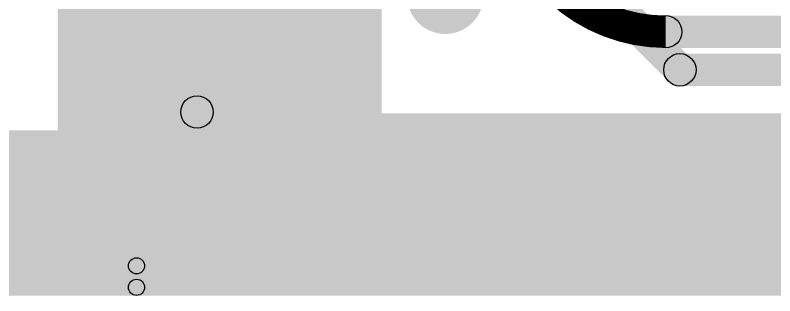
# Model space of a CAD drawing. Header units: millimetres. Extents: x 0 to 210, y 0 to 213.
# Drawn here: x 1.4473 to 1.6821, y -0.1094 to -0.0227 of the extents above; entities that cross this region are included whole.
import ezdxf

# ---------------------------------------------------------------- set-up
doc = ezdxf.new("R2010")
doc.units = ezdxf.units.MM
doc.header["$MEASUREMENT"] = 0
for name, color, linetype in [('BottomLayer', 5, 'Continuous'), ('BottomSolder', 6, 'Continuous'), ('PadHoleLayer', 156, 'Continuous'), ('TopLayer', 1, 'Continuous'), ('TopOverlay', 2, 'Continuous'), ('TopSolder', 216, 'Continuous')]:
    doc.layers.add(name, color=color, linetype=linetype)

# ---------------------------------------------------------------- blocks, each defined once
blk = doc.blocks.new('2305018_2_69')
at = {"layer": 'BottomLayer'}
h = blk.add_hatch(color=5, dxfattribs=at)
edge = h.paths.add_edge_path()
edge.add_arc((-0.1752, -0.09055), 0.01673, 180, 360)
edge.add_line((-0.15846, -0.09055), (-0.15846, -0.04331))
edge.add_arc((-0.1752, -0.04331), 0.01673, 0, 180)
edge.add_line((-0.19193, -0.04331), (-0.19193, -0.09055))
at = {"layer": 'BottomSolder'}
h = blk.add_hatch(color=6, dxfattribs=at)
edge = h.paths.add_edge_path()
edge.add_arc((-0.1752, -0.09055), 0.02073, 180, 360)
edge.add_line((-0.15446, -0.09055), (-0.15446, -0.04331))
edge.add_arc((-0.1752, -0.04331), 0.02073, 0, 180)
edge.add_line((-0.19593, -0.04331), (-0.19593, -0.09055))
at = {"layer": 'PadHoleLayer'}
h = blk.add_hatch(color=156, dxfattribs=at)
edge = h.paths.add_edge_path()
edge.add_arc((-0.1752, -0.09055), 0.00886, 180, 360)
edge.add_line((-0.16634, -0.09055), (-0.16634, -0.04331))
edge.add_arc((-0.1752, -0.04331), 0.00886, 0, 180)
edge.add_line((-0.18405, -0.04331), (-0.18405, -0.09055))
at = {"layer": 'TopLayer'}
h = blk.add_hatch(color=1, dxfattribs=at)
edge = h.paths.add_edge_path()
edge.add_arc((-0.1752, -0.09055), 0.01673, 180, 360)
edge.add_line((-0.15846, -0.09055), (-0.15846, -0.04331))
edge.add_arc((-0.1752, -0.04331), 0.01673, 0, 180)
edge.add_line((-0.19193, -0.04331), (-0.19193, -0.09055))
at = {"layer": 'TopOverlay'}
h = blk.add_hatch(color=2, dxfattribs=at)
edge = h.paths.add_edge_path()
edge.add_arc((-0.1939, -0.11442), 0.0025, 0, 360)
for points in [[(-0.1914, -0.12106), (-0.1964, -0.12106), (-0.1964, -0.11442), (-0.1914, -0.11442)], [(-0.1939, -0.12356), (-0.1939, -0.11856), (0.1939, -0.11856), (0.1939, -0.12356)]]:
    blk.add_hatch(color=2, dxfattribs=at).paths.add_polyline_path(points)
h = blk.add_hatch(color=2, dxfattribs=at)
edge = h.paths.add_edge_path()
edge.add_arc((-0.1939, -0.12106), 0.0025, 0, 360)
h = blk.add_hatch(color=2, dxfattribs=at)
edge = h.paths.add_edge_path()
edge.add_arc((-0.1939, -0.12106), 0.0025, 0, 360)
at = {"layer": 'TopSolder'}
h = blk.add_hatch(color=216, dxfattribs=at)
edge = h.paths.add_edge_path()
edge.add_arc((-0.1752, -0.09055), 0.02073, 180, 360)
edge.add_line((-0.15446, -0.09055), (-0.15446, -0.04331))
edge.add_arc((-0.1752, -0.04331), 0.02073, 0, 180)
edge.add_line((-0.19593, -0.04331), (-0.19593, -0.09055))
at = {"layer": 'TopOverlay'}
for centre in [(-0.1939, -0.11442), (-0.1939, -0.12106), (-0.1939, -0.12106)]:
    blk.add_circle(centre, 0.0025, dxfattribs=at)

msp = doc.modelspace()

# ---------------------------------------------------------------- hatches: boundary and pattern name
at = {"layer": 'BottomLayer'}
h = msp.add_hatch(color=5, dxfattribs=at)
edge = h.paths.add_edge_path()
edge.add_arc((1.58028, -0.01673), 0.01181, 0, 360)
h = msp.add_hatch(color=5, dxfattribs=at)
edge = h.paths.add_edge_path()
edge.add_arc((1.64838, -0.02785), 0.005, 0, 360)
h = msp.add_hatch(color=5, dxfattribs=at)
edge = h.paths.add_edge_path()
edge.add_arc((1.64838, -0.02785), 0.005, 0, 360)
for points in [[(1.64838, -0.03285), (1.64838, -0.02285), (1.79773, -0.02285), (1.79773, -0.03285)], [(0.58, -0.10939), (1.837, -0.10939), (1.837, -0.05834), (0.58, -0.05834)], [(1.343, -0.10939), (2.528, -0.10939), (2.528, -0.06551), (1.343, -0.06551)]]:
    msp.add_hatch(color=5, dxfattribs=at).paths.add_polyline_path(points)
at = {"layer": 'TopLayer'}
for points in [[(1.5606, 0.11639), (1.46045, 0.11639), (1.46045, -0.10824), (1.5606, -0.10824)], [(1.50851, -0.05265), (1.49851, -0.05265), (1.49851, -0.00229), (1.50851, -0.00229)], [(1.61612, -0.01), (1.62319, -0.00293), (1.65633, -0.03607), (1.64926, -0.04314)], [(1.65279, -0.04461), (1.65279, -0.03461), (1.72388, -0.03461), (1.72388, -0.04461)], [(1.5, -0.10824), (1.811, -0.10824), (1.811, -0.053), (1.5, -0.053)]]:
    msp.add_hatch(color=1, dxfattribs=at).paths.add_polyline_path(points)
h = msp.add_hatch(color=1, dxfattribs=at)
edge = h.paths.add_edge_path()
edge.add_arc((1.58028, -0.01673), 0.01181, 0, 360)
h = msp.add_hatch(color=1, dxfattribs=at)
edge = h.paths.add_edge_path()
edge.add_arc((1.65279, -0.03961), 0.005, 0, 360)
h = msp.add_hatch(color=1, dxfattribs=at)
edge = h.paths.add_edge_path()
edge.add_arc((1.65279, -0.03961), 0.005, 0, 360)
h = msp.add_hatch(color=1, dxfattribs=at)
edge = h.paths.add_edge_path()
edge.add_arc((1.50351, -0.05265), 0.005, 0, 360)

# ---------------------------------------------------------------- linework, layer by layer
at = {"layer": 'BottomLayer', "const_width": 0.01}
msp.add_lwpolyline([(1.64838, -0.02785, -0.414214), (1.59997, 0.02057)], format="xyb", dxfattribs=at)
at = {"layer": 'BottomLayer'}
msp.add_circle((1.64838, -0.02785), 0.005, dxfattribs=at)
msp.add_circle((1.64838, -0.02785), 0.005, dxfattribs=at)
at = {"layer": 'TopLayer'}
for centre in [(1.65279, -0.03961), (1.65279, -0.03961), (1.50351, -0.05265)]:
    msp.add_circle(centre, 0.005, dxfattribs=at)

# ---------------------------------------------------------------- block references
at = {"rotation": 360}
msp.add_blockref('2305018_2_69', (1.67871, 0.01428), dxfattribs=at)

doc.saveas('drawing.dxf')
